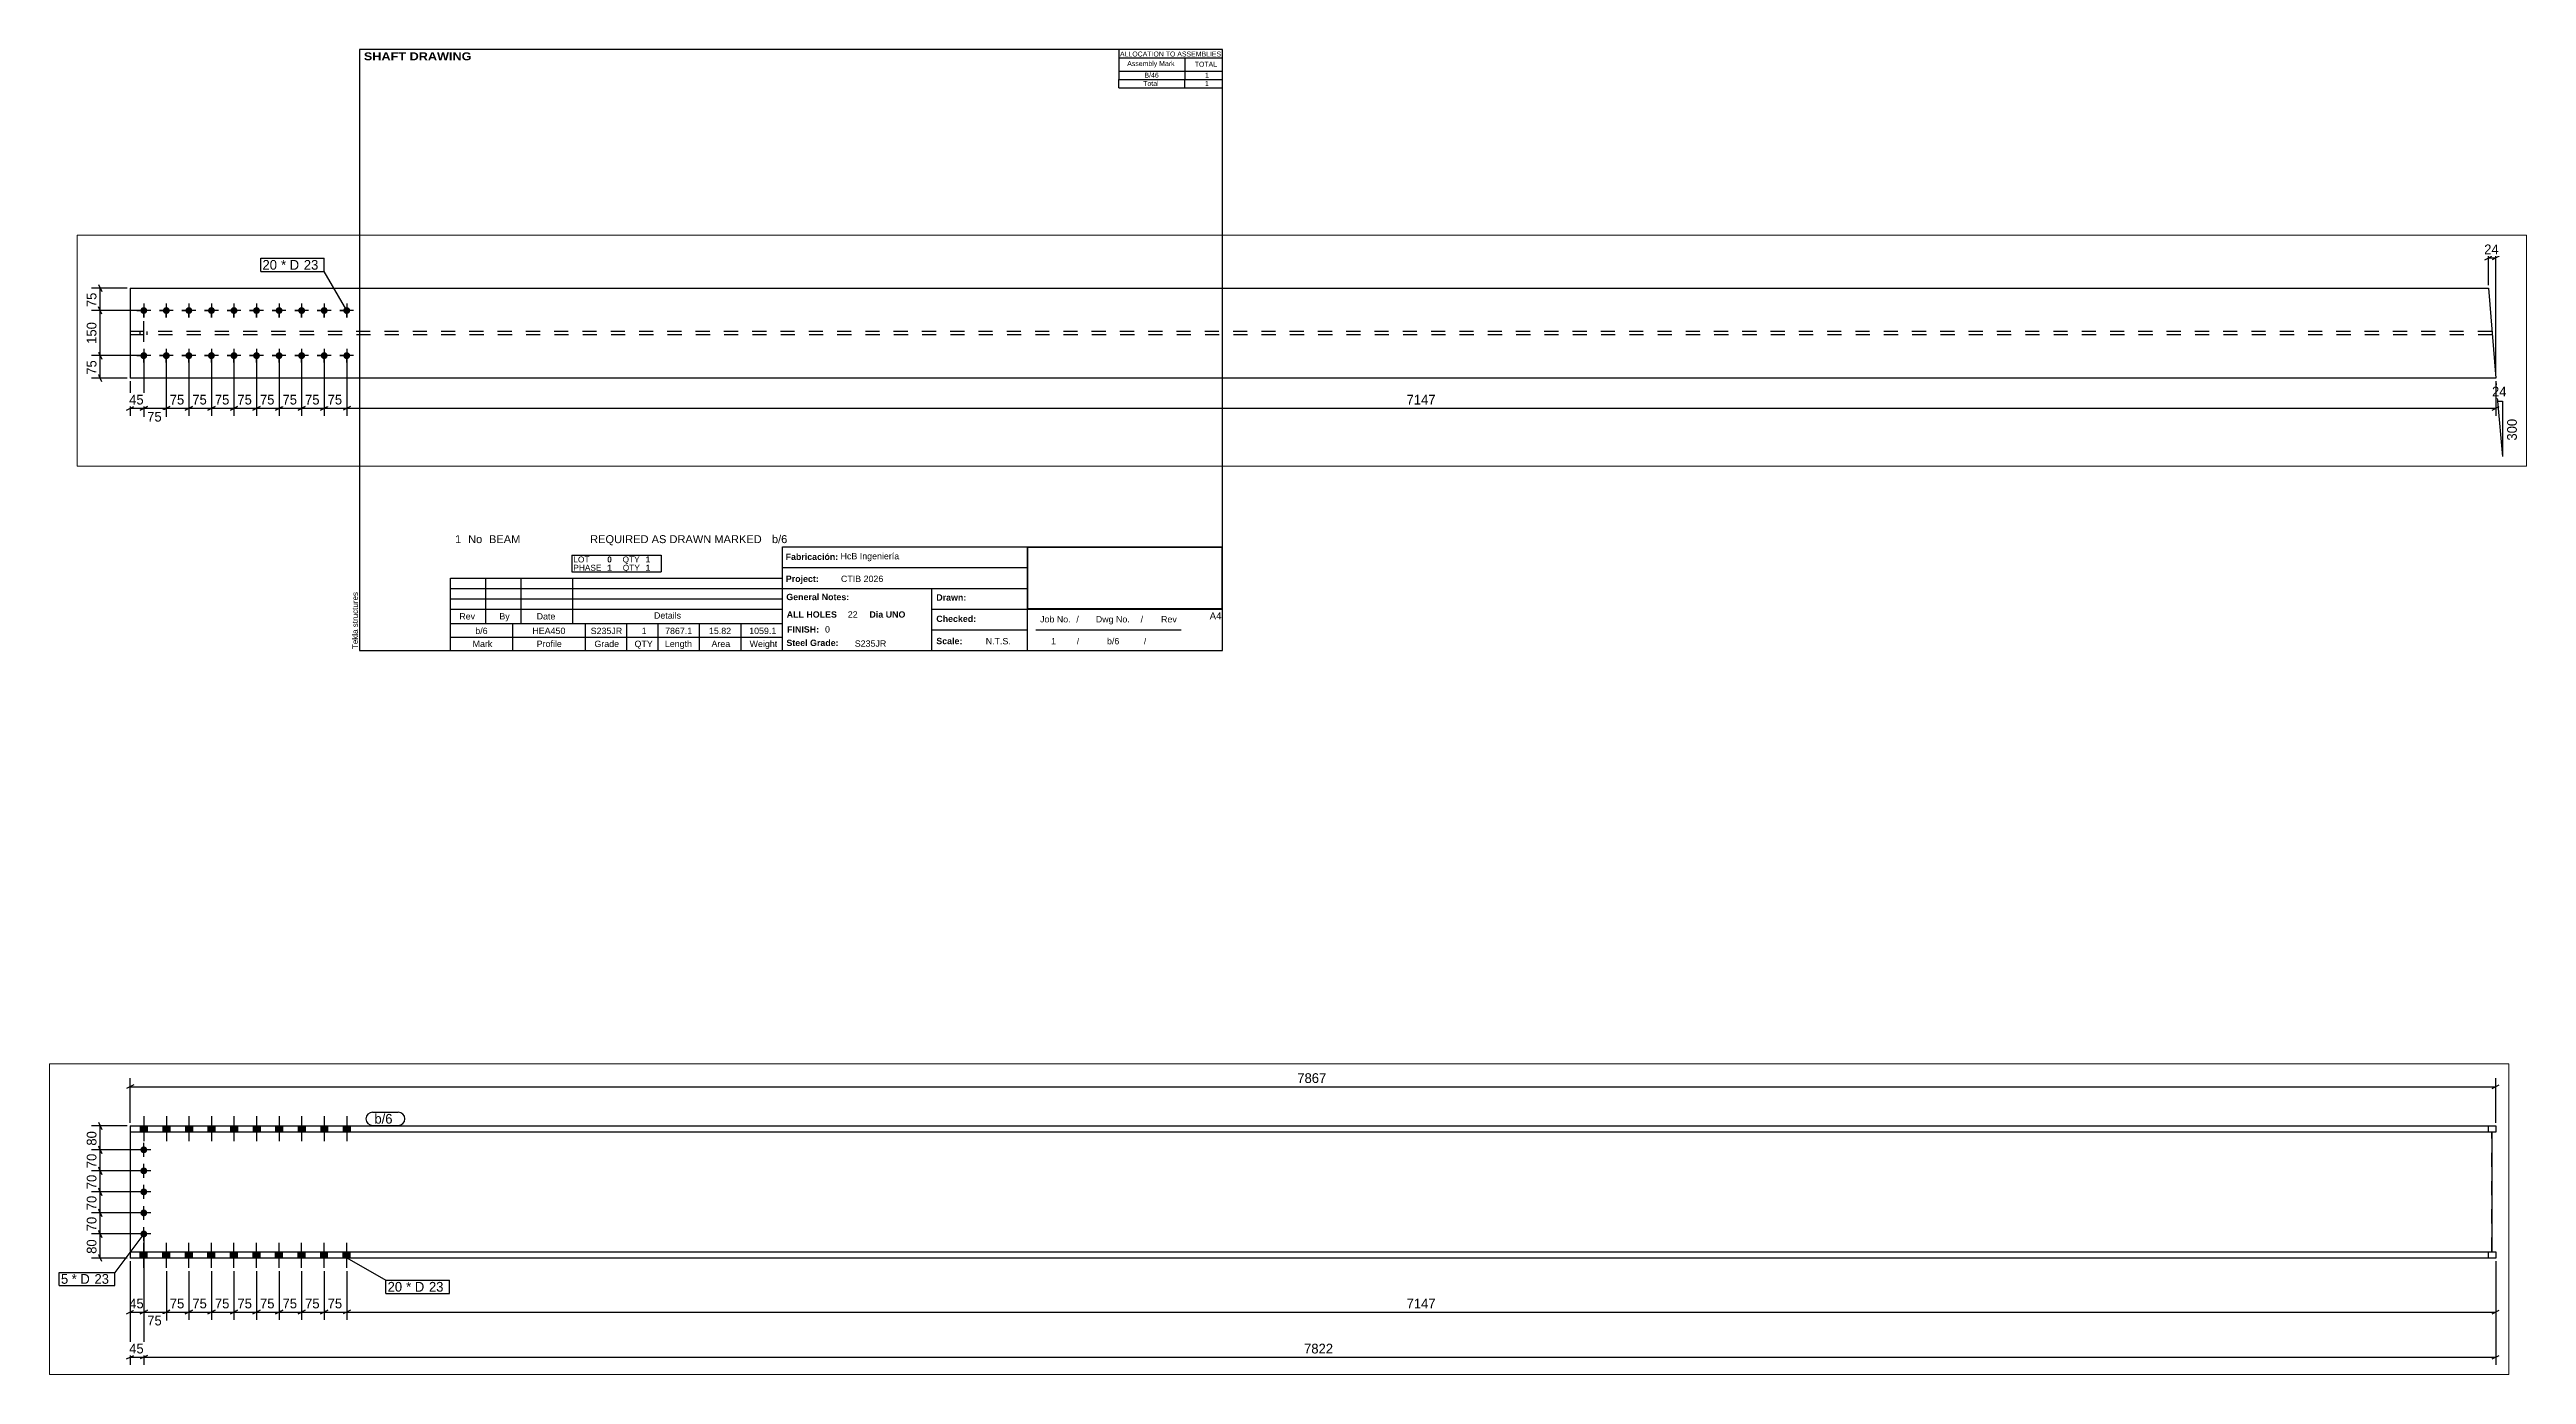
# Paper-space layout 'Layout1' of a CAD drawing. Header units: millimetres. Extents: x -98 to 726, y -236 to 205.
# The model-space entities are those that its viewports show. They can reach past a viewport. Long polylines and large blocks are cut down to what shows.
import ezdxf

# ---------------------------------------------------------------- set-up
doc = ezdxf.new("R2010")
doc.units = ezdxf.units.MM
doc.linetypes.add('DXK_LINE_DOT2', pattern=[3.9198, 1.9599, -1.9599])
doc.linetypes.add('DXK_LINE_DOT4', pattern=[0.9408, 0.4704, -0.4704])
doc.layers.add('Viewport layer', color=7, linetype='Continuous', plot=False)
doc.styles.add('Arial', font='ARIAL.TTF', dxfattribs={"height": 0.2})
doc.styles.add('Arial Black', font='ARIBLK.TTF', dxfattribs={"height": 0.2})
doc.styles.add('Arial Bold', font='ARIALBD.TTF', dxfattribs={"height": 0.2})
doc.styles.add('Comic Sans MS', font='COMIC.TTF', dxfattribs={"height": 0.2})

msp = doc.modelspace()

# ---------------------------------------------------------------- hatches: boundary and pattern name
at = {"linetype": 'Continuous'}
for points in [[(13447.7, 806.6), (13470.7, 806.6), (13470.7, 827.6), (13447.7, 827.6)], [(13447.7, 806.6), (13470.7, 806.6), (13470.7, 827.6), (13447.7, 827.6)], [(13522.7, 806.6), (13545.7, 806.6), (13545.7, 827.6), (13522.7, 827.6)], [(13522.7, 806.6), (13545.7, 806.6), (13545.7, 827.6), (13522.7, 827.6)], [(13597.7, 806.6), (13620.7, 806.6), (13620.7, 827.6), (13597.7, 827.6)], [(13597.7, 806.6), (13620.7, 806.6), (13620.7, 827.6), (13597.7, 827.6)], [(13672.7, 806.6), (13695.7, 806.6), (13695.7, 827.6), (13672.7, 827.6)], [(13672.7, 806.6), (13695.7, 806.6), (13695.7, 827.6), (13672.7, 827.6)], [(13747.7, 806.6), (13770.7, 806.6), (13770.7, 827.6), (13747.7, 827.6)], [(13747.7, 806.6), (13770.7, 806.6), (13770.7, 827.6), (13747.7, 827.6)], [(13822.7, 806.6), (13845.7, 806.6), (13845.7, 827.6), (13822.7, 827.6)], [(13822.7, 806.6), (13845.7, 806.6), (13845.7, 827.6), (13822.7, 827.6)], [(13897.7, 806.6), (13920.7, 806.6), (13920.7, 827.6), (13897.7, 827.6)], [(13897.7, 806.6), (13920.7, 806.6), (13920.7, 827.6), (13897.7, 827.6)], [(13972.7, 806.6), (13995.7, 806.6), (13995.7, 827.6), (13972.7, 827.6)], [(13972.7, 806.6), (13995.7, 806.6), (13995.7, 827.6), (13972.7, 827.6)], [(14047.7, 806.6), (14070.7, 806.6), (14070.7, 827.6), (14047.7, 827.6)], [(14047.7, 806.6), (14070.7, 806.6), (14070.7, 827.6), (14047.7, 827.6)], [(14122.7, 806.6), (14145.7, 806.6), (14145.7, 827.6), (14122.7, 827.6)], [(14122.7, 806.6), (14145.7, 806.6), (14145.7, 827.6), (14122.7, 827.6)], [(13447.7, 747.6, -1), (13470.7, 747.6, -1)], [(13447.7, 677.6, -1), (13470.7, 677.6, -1)], [(13447.7, 607.6, -1), (13470.7, 607.6, -1)], [(221.4, 505.9, -1), (221.4, 528.9, -1)], [(296.4, 505.9, -1), (296.4, 528.9, -1)], [(371.4, 505.9, -1), (371.4, 528.9, -1)], [(446.4, 505.9, -1), (446.4, 528.9, -1)], [(521.4, 505.9, -1), (521.4, 528.9, -1)], [(596.4, 505.9, -1), (596.4, 528.9, -1)], [(671.4, 505.9, -1), (671.4, 528.9, -1)], [(746.4, 505.9, -1), (746.4, 528.9, -1)], [(821.4, 505.9, -1), (821.4, 528.9, -1)], [(896.4, 505.9, -1), (896.4, 528.9, -1)], [(13447.7, 537.6, -1), (13470.7, 537.6, -1)], [(13447.7, 467.6, -1), (13470.7, 467.6, -1)], [(221.4, 355.9, -1), (221.4, 378.9, -1)], [(296.4, 355.9, -1), (296.4, 378.9, -1)], [(371.4, 355.9, -1), (371.4, 378.9, -1)], [(446.4, 355.9, -1), (446.4, 378.9, -1)], [(521.4, 355.9, -1), (521.4, 378.9, -1)], [(596.4, 355.9, -1), (596.4, 378.9, -1)], [(671.4, 355.9, -1), (671.4, 378.9, -1)], [(746.4, 355.9, -1), (746.4, 378.9, -1)], [(821.4, 355.9, -1), (821.4, 378.9, -1)], [(896.4, 355.9, -1), (896.4, 378.9, -1)], [(13447.7, 387.6), (13470.7, 387.6), (13470.7, 408.6), (13447.7, 408.6)], [(13447.7, 387.6), (13470.7, 387.6), (13470.7, 408.6), (13447.7, 408.6)], [(13522.7, 387.6), (13545.7, 387.6), (13545.7, 408.6), (13522.7, 408.6)], [(13522.7, 387.6), (13545.7, 387.6), (13545.7, 408.6), (13522.7, 408.6)], [(13597.7, 387.6), (13620.7, 387.6), (13620.7, 408.6), (13597.7, 408.6)], [(13597.7, 387.6), (13620.7, 387.6), (13620.7, 408.6), (13597.7, 408.6)], [(13672.7, 387.6), (13695.7, 387.6), (13695.7, 408.6), (13672.7, 408.6)], [(13672.7, 387.6), (13695.7, 387.6), (13695.7, 408.6), (13672.7, 408.6)], [(13747.7, 387.6), (13770.7, 387.6), (13770.7, 408.6), (13747.7, 408.6)], [(13747.7, 387.6), (13770.7, 387.6), (13770.7, 408.6), (13747.7, 408.6)], [(13822.7, 387.6), (13845.7, 387.6), (13845.7, 408.6), (13822.7, 408.6)], [(13822.7, 387.6), (13845.7, 387.6), (13845.7, 408.6), (13822.7, 408.6)], [(13897.7, 387.6), (13920.7, 387.6), (13920.7, 408.6), (13897.7, 408.6)], [(13897.7, 387.6), (13920.7, 387.6), (13920.7, 408.6), (13897.7, 408.6)], [(13972.7, 387.6), (13995.7, 387.6), (13995.7, 408.6), (13972.7, 408.6)], [(13972.7, 387.6), (13995.7, 387.6), (13995.7, 408.6), (13972.7, 408.6)], [(14047.7, 387.6), (14070.7, 387.6), (14070.7, 408.6), (14047.7, 408.6)], [(14047.7, 387.6), (14070.7, 387.6), (14070.7, 408.6), (14047.7, 408.6)], [(14122.7, 387.6), (14145.7, 387.6), (14145.7, 408.6), (14122.7, 408.6)], [(14122.7, 387.6), (14145.7, 387.6), (14145.7, 408.6), (14122.7, 408.6)]]:
    msp.add_hatch(color=3, dxfattribs=at).paths.add_polyline_path(points)

# ---------------------------------------------------------------- linework, layer by layer
at = {"color": 8, "linetype": 'Continuous'}
for p, q in [((13426.2, 963.6), (13402.2, 951.6)), ((13414.2, 837.6), (13414.2, 986)), ((13414.2, 957.6), (21281.3, 957.6)), ((21269.3, 951.6), (21293.3, 963.6)), ((21281.3, 837.6), (21281.3, 986)), ((13404.2, 827.6), (13285.8, 827.6)), ((13308.2, 839.6), (13320.2, 815.6)), ((13314.2, 747.6), (13314.2, 827.6)), ((13449.2, 747.6), (13285.8, 747.6)), ((13320.2, 735.6), (13308.2, 759.6)), ((8007, 686.4), (8031, 698.4)), ((8019, 602.4), (8019, 720.8)), ((8019, 692.4), (8043.5, 692.4)), ((8055.5, 698.4), (8031.5, 686.4)), ((13449.2, 677.6), (13285.8, 677.6)), ((13320.2, 665.6), (13308.2, 689.6)), ((166.4, 592.4), (48, 592.4)), ((70.4, 604.4), (82.4, 580.4)), ((76.4, 517.4), (76.4, 592.4)), ((13449.2, 607.6), (13285.8, 607.6)), ((13320.2, 595.6), (13308.2, 619.6)), ((211.4, 517.4), (48, 517.4)), ((82.4, 505.4), (70.4, 529.4)), ((13449.2, 537.6), (13285.8, 537.6)), ((13320.2, 525.6), (13308.2, 549.6)), ((13449.2, 467.6), (13285.8, 467.6)), ((13320.2, 455.6), (13308.2, 479.6)), ((13459.2, 457.6), (13459.2, 179.2)), ((211.4, 367.4), (48, 367.4)), ((70.4, 379.4), (82.4, 355.4)), ((221.4, 357.4), (221.4, 164)), ((296.4, 357.4), (296.4, 166.8)), ((371.4, 357.4), (371.4, 166.8)), ((446.4, 357.4), (446.4, 166.8)), ((521.4, 357.4), (521.4, 166.8)), ((596.4, 357.4), (596.4, 166.8)), ((671.4, 357.4), (671.4, 166.8)), ((746.4, 357.4), (746.4, 166.8)), ((821.4, 357.4), (821.4, 166.8)), ((896.4, 357.4), (896.4, 166.8)), ((13404.2, 387.6), (13285.8, 387.6)), ((13320.2, 375.6), (13308.2, 399.6)), ((13414.2, 377.6), (13414.2, 182)), ((13534.2, 343.6), (13534.2, 182)), ((13609.2, 343.6), (13609.2, 182)), ((13684.2, 343.6), (13684.2, 182)), ((13759.2, 343.6), (13759.2, 182)), ((13834.2, 343.6), (13834.2, 182)), ((13909.2, 343.6), (13909.2, 182)), ((13984.2, 343.6), (13984.2, 182)), ((14059.2, 343.6), (14059.2, 182)), ((14134.2, 343.6), (14134.2, 182)), ((14134.2, 343.6), (14134.2, 182)), ((21281.3, 377.6), (21281.3, 182)), ((21281.3, 377.6), (21281.3, 32)), ((166.4, 292.4), (48, 292.4)), ((82.4, 280.4), (70.4, 304.4)), ((176.4, 282.4), (176.4, 166.8)), ((8044.3, 282.4), (8049.8, 215.7)), ((209.4, 186.4), (233.4, 198.4)), ((284.4, 186.4), (308.4, 198.4)), ((359.4, 186.4), (383.4, 198.4)), ((434.4, 186.4), (458.4, 198.4)), ((509.4, 186.4), (533.4, 198.4)), ((584.4, 186.4), (608.4, 198.4)), ((596.4, 192.4), (671.4, 192.4)), ((683.4, 198.4), (659.4, 186.4)), ((734.4, 186.4), (758.4, 198.4)), ((746.4, 192.4), (821.4, 192.4)), ((833.4, 198.4), (809.4, 186.4)), ((908.4, 198.4), (884.4, 186.4)), ((8049.8, 215.7), (8065.8, 32)), ((8049.8, 215.7), (8065.8, 215.7)), ((8065.8, 215.7), (8065.8, 32)), ((13447.2, 201.6), (13471.2, 213.6)), ((13522.2, 201.6), (13546.2, 213.6)), ((13597.2, 201.6), (13621.2, 213.6)), ((13672.2, 201.6), (13696.2, 213.6)), ((13747.2, 201.6), (13771.2, 213.6)), ((13822.2, 201.6), (13846.2, 213.6)), ((13897.2, 201.6), (13921.2, 213.6)), ((13972.2, 201.6), (13996.2, 213.6)), ((14047.2, 201.6), (14071.2, 213.6)), ((14059.2, 207.6), (14134.2, 207.6)), ((14146.2, 213.6), (14122.2, 201.6)), ((14146.2, 213.6), (14122.2, 201.6)), ((14134.2, 207.6), (21281.3, 207.6)), ((21269.3, 201.6), (21293.3, 213.6)), ((13402.2, 51.6), (13426.2, 63.6)), ((13414.2, 57.6), (13459.2, 57.6)), ((13471.2, 63.6), (13447.2, 51.6)), ((13471.2, 63.6), (13447.2, 51.6)), ((13459.2, 57.6), (21281.3, 57.6)), ((21269.3, 51.6), (21293.3, 63.6))]:
    msp.add_line(p, q, dxfattribs=at)
at = {"color": 7, "linetype": 'Continuous'}
for p, q in [((13414.2, 827.6), (21281.3, 827.6)), ((13414.2, 827.6), (13414.2, 387.6)), ((21281.3, 827.6), (21281.3, 806.6)), ((21281.3, 806.6), (13414.2, 806.6)), ((21269.6, 408.6), (21269.6, 806.6)), ((176.4, 592.4), (176.4, 292.4)), ((176.4, 592.4), (8019, 592.4)), ((8019, 592.4), (8043.5, 292.4)), ((13414.2, 408.6), (21281.3, 408.6)), ((21281.3, 387.6), (13414.2, 387.6)), ((21281.3, 408.6), (21281.3, 387.6)), ((8043.5, 292.4), (176.4, 292.4))]:
    msp.add_line(p, q, dxfattribs=at)
at = {"color": 3, "linetype": 'Continuous'}
for p, q in [((13447.7, 827.6), (13447.7, 806.6)), ((13447.7, 827.6), (13447.7, 806.6)), ((13459.2, 859.8), (13459.2, 776.6)), ((13459.2, 859.8), (13459.2, 776.6)), ((13470.7, 827.6), (13470.7, 806.6)), ((13470.7, 827.6), (13470.7, 806.6)), ((13522.7, 827.6), (13522.7, 806.6)), ((13522.7, 827.6), (13522.7, 806.6)), ((13534.2, 859.8), (13534.2, 776.6)), ((13534.2, 859.8), (13534.2, 776.6)), ((13545.7, 827.6), (13545.7, 806.6)), ((13545.7, 827.6), (13545.7, 806.6)), ((13597.7, 827.6), (13597.7, 806.6)), ((13597.7, 827.6), (13597.7, 806.6)), ((13609.2, 859.8), (13609.2, 776.6)), ((13609.2, 859.8), (13609.2, 776.6)), ((13620.7, 827.6), (13620.7, 806.6)), ((13620.7, 827.6), (13620.7, 806.6)), ((13672.7, 827.6), (13672.7, 806.6)), ((13672.7, 827.6), (13672.7, 806.6)), ((13684.2, 859.8), (13684.2, 776.6)), ((13684.2, 859.8), (13684.2, 776.6)), ((13695.7, 827.6), (13695.7, 806.6)), ((13695.7, 827.6), (13695.7, 806.6)), ((13747.7, 827.6), (13747.7, 806.6)), ((13747.7, 827.6), (13747.7, 806.6)), ((13759.2, 859.8), (13759.2, 776.6)), ((13759.2, 859.8), (13759.2, 776.6)), ((13770.7, 827.6), (13770.7, 806.6)), ((13770.7, 827.6), (13770.7, 806.6)), ((13822.7, 827.6), (13822.7, 806.6)), ((13822.7, 827.6), (13822.7, 806.6)), ((13834.2, 859.8), (13834.2, 776.6)), ((13834.2, 859.8), (13834.2, 776.6)), ((13845.7, 827.6), (13845.7, 806.6)), ((13845.7, 827.6), (13845.7, 806.6)), ((13897.7, 827.6), (13897.7, 806.6)), ((13897.7, 827.6), (13897.7, 806.6)), ((13909.2, 859.8), (13909.2, 776.6)), ((13909.2, 859.8), (13909.2, 776.6)), ((13920.7, 827.6), (13920.7, 806.6)), ((13920.7, 827.6), (13920.7, 806.6)), ((13972.7, 827.6), (13972.7, 806.6)), ((13972.7, 827.6), (13972.7, 806.6)), ((13984.2, 859.8), (13984.2, 776.6)), ((13984.2, 859.8), (13984.2, 776.6)), ((13995.7, 827.6), (13995.7, 806.6)), ((13995.7, 827.6), (13995.7, 806.6)), ((14047.7, 827.6), (14047.7, 806.6)), ((14047.7, 827.6), (14047.7, 806.6)), ((14059.2, 859.8), (14059.2, 776.6)), ((14059.2, 859.8), (14059.2, 776.6)), ((14070.7, 827.6), (14070.7, 806.6)), ((14070.7, 827.6), (14070.7, 806.6)), ((14122.7, 827.6), (14122.7, 806.6)), ((14122.7, 827.6), (14122.7, 806.6)), ((14134.2, 859.8), (14134.2, 776.6)), ((14134.2, 859.8), (14134.2, 776.6)), ((14145.7, 827.6), (14145.7, 806.6)), ((14145.7, 827.6), (14145.7, 806.6)), ((13482.2, 747.6), (13436.2, 747.6)), ((13459.2, 724.6), (13459.2, 770.6)), ((13482.2, 677.6), (13436.2, 677.6)), ((13459.2, 654.6), (13459.2, 700.6)), ((13482.2, 607.6), (13436.2, 607.6)), ((13459.2, 584.6), (13459.2, 630.6)), ((198.4, 517.4), (213.7, 517.4)), ((244.4, 517.4), (198.4, 517.4)), ((221.4, 540.4), (221.4, 525.1)), ((221.4, 540.4), (221.4, 494.4)), ((221.4, 494.4), (221.4, 509.7)), ((244.4, 517.4), (229.1, 517.4)), ((273.4, 517.4), (288.7, 517.4)), ((319.4, 517.4), (273.4, 517.4)), ((296.4, 540.4), (296.4, 525.1)), ((296.4, 540.4), (296.4, 494.4)), ((296.4, 494.4), (296.4, 509.7)), ((319.4, 517.4), (304.1, 517.4)), ((348.4, 517.4), (363.7, 517.4)), ((394.4, 517.4), (348.4, 517.4)), ((371.4, 540.4), (371.4, 525.1)), ((371.4, 540.4), (371.4, 494.4)), ((371.4, 494.4), (371.4, 509.7)), ((394.4, 517.4), (379.1, 517.4)), ((423.4, 517.4), (438.7, 517.4)), ((469.4, 517.4), (423.4, 517.4)), ((446.4, 540.4), (446.4, 525.1)), ((446.4, 540.4), (446.4, 494.4)), ((446.4, 494.4), (446.4, 509.7)), ((469.4, 517.4), (454.1, 517.4)), ((498.4, 517.4), (513.7, 517.4)), ((544.4, 517.4), (498.4, 517.4)), ((521.4, 540.4), (521.4, 525.1)), ((521.4, 540.4), (521.4, 494.4)), ((521.4, 494.4), (521.4, 509.7)), ((544.4, 517.4), (529.1, 517.4)), ((573.4, 517.4), (588.7, 517.4)), ((619.4, 517.4), (573.4, 517.4)), ((596.4, 540.4), (596.4, 525.1)), ((596.4, 540.4), (596.4, 494.4)), ((596.4, 494.4), (596.4, 509.7)), ((619.4, 517.4), (604.1, 517.4)), ((648.4, 517.4), (663.7, 517.4)), ((694.4, 517.4), (648.4, 517.4)), ((671.4, 540.4), (671.4, 525.1)), ((671.4, 540.4), (671.4, 494.4)), ((671.4, 494.4), (671.4, 509.7)), ((694.4, 517.4), (679.1, 517.4)), ((723.4, 517.4), (738.7, 517.4)), ((769.4, 517.4), (723.4, 517.4)), ((746.4, 540.4), (746.4, 525.1)), ((746.4, 540.4), (746.4, 494.4)), ((746.4, 494.4), (746.4, 509.7)), ((769.4, 517.4), (754.1, 517.4)), ((798.4, 517.4), (813.7, 517.4)), ((844.4, 517.4), (798.4, 517.4)), ((821.4, 540.4), (821.4, 525.1)), ((821.4, 540.4), (821.4, 494.4)), ((821.4, 494.4), (821.4, 509.7)), ((844.4, 517.4), (829.1, 517.4)), ((873.4, 517.4), (888.7, 517.4)), ((919.4, 517.4), (873.4, 517.4)), ((896.4, 540.4), (896.4, 525.1)), ((896.4, 540.4), (896.4, 494.4)), ((896.4, 494.4), (896.4, 509.7)), ((919.4, 517.4), (904.1, 517.4)), ((13482.2, 537.6), (13436.2, 537.6)), ((13459.2, 514.6), (13459.2, 560.6)), ((13482.2, 467.6), (13436.2, 467.6)), ((13459.2, 444.6), (13459.2, 490.6)), ((13459.2, 355.4), (13459.2, 438.6)), ((13459.2, 355.4), (13459.2, 438.6)), ((13534.2, 355.4), (13534.2, 438.6)), ((13534.2, 355.4), (13534.2, 438.6)), ((13609.2, 355.4), (13609.2, 438.6)), ((13609.2, 355.4), (13609.2, 438.6)), ((13684.2, 355.4), (13684.2, 438.6)), ((13684.2, 355.4), (13684.2, 438.6)), ((13759.2, 355.4), (13759.2, 438.6)), ((13759.2, 355.4), (13759.2, 438.6)), ((13834.2, 355.4), (13834.2, 438.6)), ((13834.2, 355.4), (13834.2, 438.6)), ((13909.2, 355.4), (13909.2, 438.6)), ((13909.2, 355.4), (13909.2, 438.6)), ((13984.2, 355.4), (13984.2, 438.6)), ((13984.2, 355.4), (13984.2, 438.6)), ((14059.2, 355.4), (14059.2, 438.6)), ((14059.2, 355.4), (14059.2, 438.6)), ((14134.2, 355.4), (14134.2, 438.6)), ((14134.2, 355.4), (14134.2, 438.6)), ((198.4, 367.4), (213.7, 367.4)), ((244.4, 367.4), (198.4, 367.4)), ((221.4, 390.4), (221.4, 375.1)), ((221.4, 390.4), (221.4, 344.4)), ((221.4, 344.4), (221.4, 359.7)), ((244.4, 367.4), (229.1, 367.4)), ((273.4, 367.4), (288.7, 367.4)), ((319.4, 367.4), (273.4, 367.4)), ((296.4, 390.4), (296.4, 375.1)), ((296.4, 390.4), (296.4, 344.4)), ((296.4, 344.4), (296.4, 359.7)), ((319.4, 367.4), (304.1, 367.4)), ((348.4, 367.4), (363.7, 367.4)), ((394.4, 367.4), (348.4, 367.4)), ((371.4, 390.4), (371.4, 375.1)), ((371.4, 390.4), (371.4, 344.4)), ((371.4, 344.4), (371.4, 359.7)), ((394.4, 367.4), (379.1, 367.4)), ((423.4, 367.4), (438.7, 367.4)), ((469.4, 367.4), (423.4, 367.4)), ((446.4, 390.4), (446.4, 375.1)), ((446.4, 390.4), (446.4, 344.4)), ((446.4, 344.4), (446.4, 359.7)), ((469.4, 367.4), (454.1, 367.4)), ((498.4, 367.4), (513.7, 367.4)), ((544.4, 367.4), (498.4, 367.4)), ((521.4, 390.4), (521.4, 375.1)), ((521.4, 390.4), (521.4, 344.4)), ((521.4, 344.4), (521.4, 359.7)), ((544.4, 367.4), (529.1, 367.4)), ((573.4, 367.4), (588.7, 367.4)), ((619.4, 367.4), (573.4, 367.4)), ((596.4, 390.4), (596.4, 375.1)), ((596.4, 390.4), (596.4, 344.4)), ((596.4, 344.4), (596.4, 359.7)), ((619.4, 367.4), (604.1, 367.4)), ((648.4, 367.4), (663.7, 367.4)), ((694.4, 367.4), (648.4, 367.4)), ((671.4, 390.4), (671.4, 375.1)), ((671.4, 390.4), (671.4, 344.4)), ((671.4, 344.4), (671.4, 359.7)), ((694.4, 367.4), (679.1, 367.4)), ((723.4, 367.4), (738.7, 367.4)), ((769.4, 367.4), (723.4, 367.4)), ((746.4, 390.4), (746.4, 375.1)), ((746.4, 390.4), (746.4, 344.4)), ((746.4, 344.4), (746.4, 359.7)), ((769.4, 367.4), (754.1, 367.4)), ((798.4, 367.4), (813.7, 367.4)), ((844.4, 367.4), (798.4, 367.4)), ((821.4, 390.4), (821.4, 375.1)), ((821.4, 390.4), (821.4, 344.4)), ((821.4, 344.4), (821.4, 359.7)), ((844.4, 367.4), (829.1, 367.4)), ((873.4, 367.4), (888.7, 367.4)), ((919.4, 367.4), (873.4, 367.4)), ((896.4, 390.4), (896.4, 375.1)), ((896.4, 390.4), (896.4, 344.4)), ((896.4, 344.4), (896.4, 359.7)), ((919.4, 367.4), (904.1, 367.4)), ((13447.7, 387.6), (13447.7, 408.6)), ((13447.7, 387.6), (13447.7, 408.6)), ((13470.7, 387.6), (13470.7, 408.6)), ((13470.7, 387.6), (13470.7, 408.6)), ((13522.7, 387.6), (13522.7, 408.6)), ((13522.7, 387.6), (13522.7, 408.6)), ((13545.7, 387.6), (13545.7, 408.6)), ((13545.7, 387.6), (13545.7, 408.6)), ((13597.7, 387.6), (13597.7, 408.6)), ((13597.7, 387.6), (13597.7, 408.6)), ((13620.7, 387.6), (13620.7, 408.6)), ((13620.7, 387.6), (13620.7, 408.6)), ((13672.7, 387.6), (13672.7, 408.6)), ((13672.7, 387.6), (13672.7, 408.6)), ((13695.7, 387.6), (13695.7, 408.6)), ((13695.7, 387.6), (13695.7, 408.6)), ((13747.7, 387.6), (13747.7, 408.6)), ((13747.7, 387.6), (13747.7, 408.6)), ((13770.7, 387.6), (13770.7, 408.6)), ((13770.7, 387.6), (13770.7, 408.6)), ((13822.7, 387.6), (13822.7, 408.6)), ((13822.7, 387.6), (13822.7, 408.6)), ((13845.7, 387.6), (13845.7, 408.6)), ((13845.7, 387.6), (13845.7, 408.6)), ((13897.7, 387.6), (13897.7, 408.6)), ((13897.7, 387.6), (13897.7, 408.6)), ((13920.7, 387.6), (13920.7, 408.6)), ((13920.7, 387.6), (13920.7, 408.6)), ((13972.7, 387.6), (13972.7, 408.6)), ((13972.7, 387.6), (13972.7, 408.6)), ((13995.7, 387.6), (13995.7, 408.6)), ((13995.7, 387.6), (13995.7, 408.6)), ((14047.7, 387.6), (14047.7, 408.6)), ((14047.7, 387.6), (14047.7, 408.6)), ((14070.7, 387.6), (14070.7, 408.6)), ((14070.7, 387.6), (14070.7, 408.6)), ((14122.7, 387.6), (14122.7, 408.6)), ((14122.7, 387.6), (14122.7, 408.6)), ((14145.7, 387.6), (14145.7, 408.6)), ((14145.7, 387.6), (14145.7, 408.6))]:
    msp.add_line(p, q, dxfattribs=at)
at = {"color": 7, "linetype": 'DXK_LINE_DOT4'}
for p, q in [((21256.9, 806.6), (21256.9, 827.6)), ((21268.6, 408.6), (21268.6, 806.6)), ((8030.8, 448.2), (176.4, 448.2)), ((8031.7, 436.7), (176.4, 436.7)), ((21256.9, 387.6), (21256.9, 408.6))]:
    msp.add_line(p, q, dxfattribs=at)
at = {"color": 3, "linetype": 'DXK_LINE_DOT2'}
for p, q in [((209.9, 436.7), (209.9, 448.2)), ((209.9, 436.7), (209.9, 448.2)), ((209.9, 436.7), (209.9, 448.2)), ((209.9, 436.7), (209.9, 448.2)), ((209.9, 436.7), (209.9, 448.2)), ((221.4, 413.5), (221.4, 481.7)), ((221.4, 413.5), (221.4, 481.7)), ((221.4, 413.5), (221.4, 481.7)), ((221.4, 413.5), (221.4, 481.7)), ((221.4, 413.5), (221.4, 481.7)), ((232.9, 436.7), (232.9, 448.2)), ((232.9, 436.7), (232.9, 448.2)), ((232.9, 436.7), (232.9, 448.2)), ((232.9, 436.7), (232.9, 448.2)), ((232.9, 436.7), (232.9, 448.2))]:
    msp.add_line(p, q, dxfattribs=at)

# ---------------------------------------------------------------- wipeouts: each hides what was drawn before it
at = {"color": 0}
for points in [[(668.3, 653.3), (668.3, 685.3), (616.2, 685.3), (616.2, 653.3)], [(13209.8, 301.8), (13209.8, 333.8), (13183.8, 333.8), (13183.8, 301.8)], [(14322.2, 275.6), (14322.2, 307.6), (14270.1, 307.6), (14270.1, 275.6)]]:
    msp.add_wipeout(points, dxfattribs=at)

# ---------------------------------------------------------------- next in the draw order: wipeouts: each hides what was drawn before it
for points in [[(17406.3, 963.6), (17406.3, 1008.4), (17289.2, 1008.4), (17289.2, 963.6)], [(14299.5, 834.6), (14299.5, 866.6), (14226.2, 866.6), (14226.2, 834.6)], [(13308.2, 820.1), (13263.4, 820.1), (13263.4, 755.1), (13308.2, 755.1)], [(668.3, 653.3), (668.3, 685.3), (616.2, 685.3), (616.2, 653.3)], [(70.4, 587.4), (25.6, 587.4), (25.6, 522.4), (70.4, 522.4)], [(13209.8, 301.8), (13209.8, 333.8), (13183.8, 333.8), (13183.8, 301.8)], [(8089.7, 225.3), (8089.7, 270.1), (8024.8, 270.1), (8024.8, 225.3)], [(14129.2, 213.6), (14129.2, 258.4), (14064.3, 258.4), (14064.3, 213.6)], [(14322.2, 275.6), (14322.2, 307.6), (14270.1, 307.6), (14270.1, 275.6)], [(17762.9, 213.6), (17762.9, 258.4), (17652.7, 258.4), (17652.7, 213.6)], [(666.4, 198.4), (666.4, 243.2), (601.4, 243.2), (601.4, 198.4)], [(816.4, 198.4), (816.4, 243.2), (751.4, 243.2), (751.4, 198.4)], [(8120.2, 169.3), (8075.4, 169.3), (8075.4, 78.4), (8120.2, 78.4)], [(17428.8, 63.6), (17428.8, 108.4), (17311.7, 108.4), (17311.7, 63.6)]]:
    msp.add_wipeout(points, dxfattribs=at)

# ---------------------------------------------------------------- next in the draw order: linework, layer by layer
at = {"color": 8, "linetype": 'Continuous'}
for p, q in [((13449.2, 747.6), (13285.8, 747.6)), ((13308.2, 759.6), (13320.2, 735.6)), ((13314.2, 677.6), (13314.2, 747.6)), ((8043.5, 302.4), (8043.5, 720.8)), ((211.4, 517.4), (48, 517.4)), ((82.4, 505.4), (70.4, 529.4)), ((76.4, 367.4), (76.4, 517.4)), ((596.4, 357.4), (596.4, 166.8)), ((671.4, 357.4), (671.4, 166.8)), ((746.4, 357.4), (746.4, 166.8)), ((821.4, 357.4), (821.4, 166.8)), ((14059.2, 343.6), (14059.2, 182)), ((8043.5, 282.4), (8043.5, 166.8)), ((521.4, 192.4), (596.4, 192.4)), ((608.4, 198.4), (584.4, 186.4)), ((659.4, 186.4), (683.4, 198.4)), ((671.4, 192.4), (746.4, 192.4)), ((758.4, 198.4), (734.4, 186.4)), ((809.4, 186.4), (833.4, 198.4)), ((821.4, 192.4), (896.4, 192.4)), ((8031.5, 186.4), (8055.5, 198.4)), ((13984.2, 207.6), (14059.2, 207.6)), ((14071.2, 213.6), (14047.2, 201.6))]:
    msp.add_line(p, q, dxfattribs=at)
at = {"color": 7, "linetype": 'Continuous'}
for p, q in [((610.2, 647.3), (610.2, 691.3)), ((13177.8, 295.8), (13177.8, 339.8)), ((14134.2, 388.6), (14264.1, 313.6)), ((14264.1, 269.6), (14264.1, 313.6))]:
    msp.add_line(p, q, dxfattribs=at)

# ---------------------------------------------------------------- next in the draw order: texts
at = {"color": 3, "style": 'Comic Sans MS'}
for s, p in [('7867', (17295.6, 970)), ('24', (8031.2, 231.7)), ('75', (14070.7, 220)), ('7147', (17659.1, 220)), ('75', (607.8, 204.8)), ('75', (757.8, 204.8)), ('7822', (17318.1, 70))]:
    msp.add_text(s, height=32.38, dxfattribs=at).set_placement(p)
for s, p in [('80', (13301.8, 761.5)), ('75', (64, 528.8)), ('300', (8113.8, 84.8))]:
    msp.add_text(s, height=32.38, rotation=90.00021, dxfattribs=at).set_placement(p)

# ---------------------------------------------------------------- next in the draw order: wipeouts: each hides what was drawn before it
at = {"color": 0}
for points in [[(14299.5, 834.6), (14299.5, 866.6), (14226.2, 866.6), (14226.2, 834.6)], [(744.1, 653.3), (744.1, 685.3), (677.9, 685.3), (677.9, 653.3)], [(13285.6, 301.8), (13285.6, 333.8), (13219.4, 333.8), (13219.4, 301.8)], [(14398, 275.6), (14398, 307.6), (14331.8, 307.6), (14331.8, 275.6)]]:
    msp.add_wipeout(points, dxfattribs=at)

# ---------------------------------------------------------------- next in the draw order: linework, layer by layer
at = {"color": 7, "linetype": 'Continuous'}
for p, q in [((14220.2, 872.6), (14305.5, 872.6)), ((14220.2, 828.6), (14305.5, 828.6))]:
    msp.add_line(p, q, dxfattribs=at)
for centre, start, end in [((14220.2, 850.6), 90, 270), ((14305.5, 850.6), 270, 90)]:
    msp.add_arc(centre, 22, start, end, dxfattribs=at)

# ---------------------------------------------------------------- next in the draw order: texts
at = {"color": 3, "style": 'Comic Sans MS'}
msp.add_text('b/6', height=32.38, dxfattribs=at).set_placement((14226.2, 834.6))

# ---------------------------------------------------------------- next in the draw order: wipeouts: each hides what was drawn before it
at = {"color": 0}
for points in [[(8063.7, 698.4), (8063.7, 743.2), (7998.8, 743.2), (7998.8, 698.4)], [(13308.2, 745.1), (13263.4, 745.1), (13263.4, 680.1), (13308.2, 680.1)], [(744.1, 653.3), (744.1, 685.3), (677.9, 685.3), (677.9, 653.3)], [(70.4, 484.5), (25.6, 484.5), (25.6, 400.3), (70.4, 400.3)], [(13285.6, 301.8), (13285.6, 333.8), (13219.4, 333.8), (13219.4, 301.8)], [(14054.2, 213.6), (14054.2, 258.4), (13989.3, 258.4), (13989.3, 213.6)], [(14398, 275.6), (14398, 307.6), (14331.8, 307.6), (14331.8, 275.6)], [(591.4, 198.4), (591.4, 243.2), (526.4, 243.2), (526.4, 198.4)], [(741.4, 198.4), (741.4, 243.2), (676.4, 243.2), (676.4, 198.4)], [(891.4, 198.4), (891.4, 243.2), (826.4, 243.2), (826.4, 198.4)]]:
    msp.add_wipeout(points, dxfattribs=at)

# ---------------------------------------------------------------- next in the draw order: linework, layer by layer
at = {"color": 8, "linetype": 'Continuous'}
for p, q in [((13449.2, 677.6), (13285.8, 677.6)), ((13308.2, 689.6), (13320.2, 665.6)), ((13314.2, 607.6), (13314.2, 677.6)), ((211.4, 367.4), (48, 367.4)), ((70.4, 379.4), (82.4, 355.4)), ((76.4, 292.4), (76.4, 367.4)), ((521.4, 357.4), (521.4, 166.8)), ((896.4, 357.4), (896.4, 166.8)), ((13984.2, 343.6), (13984.2, 182)), ((446.4, 192.4), (521.4, 192.4)), ((533.4, 198.4), (509.4, 186.4)), ((908.4, 198.4), (884.4, 186.4)), ((896.4, 192.4), (8043.5, 192.4)), ((13909.2, 207.6), (13984.2, 207.6)), ((13996.2, 213.6), (13972.2, 201.6))]:
    msp.add_line(p, q, dxfattribs=at)

# ---------------------------------------------------------------- next in the draw order: texts
at = {"color": 3, "style": 'Comic Sans MS'}
for s, height, p in [('20', 32.38, (616.2, 653.3)), ('24', 32.38, (8005.2, 704.8)), ('5', 32.4, (13183.8, 301.8)), ('75', 32.38, (13995.7, 220)), ('20', 32.38, (14270.1, 275.6)), ('75', 32.38, (532.8, 204.8)), ('75', 32.38, (682.8, 204.8)), ('75', 32.38, (832.8, 204.8))]:
    msp.add_text(s, height=height, dxfattribs=at).set_placement(p)
for s, p in [('70', (13301.8, 686.5)), ('150', (64, 406.7))]:
    msp.add_text(s, height=32.38, rotation=90.00021, dxfattribs=at).set_placement(p)

# ---------------------------------------------------------------- next in the draw order: wipeouts: each hides what was drawn before it
at = {"color": 0}
for points in [[(805.8, 653.3), (805.8, 685.3), (753.7, 685.3), (753.7, 653.3)], [(13347.3, 301.8), (13347.3, 333.8), (13295.2, 333.8), (13295.2, 301.8)], [(14459.8, 275.6), (14459.8, 307.6), (14407.6, 307.6), (14407.6, 275.6)]]:
    msp.add_wipeout(points, dxfattribs=at)

# ---------------------------------------------------------------- next in the draw order: wipeouts: each hides what was drawn before it
for points in [[(805.8, 653.3), (805.8, 685.3), (753.7, 685.3), (753.7, 653.3)], [(13308.2, 675.1), (13263.4, 675.1), (13263.4, 610.1), (13308.2, 610.1)], [(70.4, 362.4), (25.6, 362.4), (25.6, 297.4), (70.4, 297.4)], [(13347.3, 301.8), (13347.3, 333.8), (13295.2, 333.8), (13295.2, 301.8)], [(13979.2, 213.6), (13979.2, 258.4), (13914.3, 258.4), (13914.3, 213.6)], [(14459.8, 275.6), (14459.8, 307.6), (14407.6, 307.6), (14407.6, 275.6)], [(516.4, 198.4), (516.4, 243.2), (451.4, 243.2), (451.4, 198.4)], [(4525.1, 198.4), (4525.1, 243.2), (4414.8, 243.2), (4414.8, 198.4)]]:
    msp.add_wipeout(points, dxfattribs=at)

# ---------------------------------------------------------------- next in the draw order: linework, layer by layer
at = {"color": 7, "linetype": 'Continuous'}
for p, q in [((610.2, 691.3), (821.4, 691.3)), ((821.4, 647.3), (821.4, 691.3)), ((610.2, 647.3), (821.4, 647.3)), ((896.4, 517.4), (821.4, 647.3)), ((13459.2, 467.6), (13362.9, 339.8)), ((13177.8, 339.8), (13362.9, 339.8)), ((13362.9, 295.8), (13362.9, 339.8)), ((13177.8, 295.8), (13362.9, 295.8)), ((14264.1, 313.6), (14475.4, 313.6)), ((14264.1, 269.6), (14475.4, 269.6)), ((14475.4, 269.6), (14475.4, 313.6))]:
    msp.add_line(p, q, dxfattribs=at)
at = {"color": 8, "linetype": 'Continuous'}
for p, q in [((13449.2, 607.6), (13285.8, 607.6)), ((13308.2, 619.6), (13320.2, 595.6)), ((13314.2, 537.6), (13314.2, 607.6)), ((446.4, 357.4), (446.4, 166.8)), ((13909.2, 343.6), (13909.2, 182)), ((371.4, 192.4), (446.4, 192.4)), ((458.4, 198.4), (434.4, 186.4)), ((13834.2, 207.6), (13909.2, 207.6)), ((13921.2, 213.6), (13897.2, 201.6))]:
    msp.add_line(p, q, dxfattribs=at)

# ---------------------------------------------------------------- next in the draw order: texts
at = {"color": 3, "style": 'Comic Sans MS'}
for s, p in [('* D', (677.9, 653.3)), ('23', (753.7, 653.3)), ('* D', (13219.4, 301.8)), ('23', (13295.2, 301.8)), ('75', (13920.7, 220)), ('* D', (14331.8, 275.6)), ('23', (14407.6, 275.6)), ('75', (457.8, 204.8)), ('7147', (4421.2, 204.8))]:
    msp.add_text(s, height=32.38, dxfattribs=at).set_placement(p)
for s, p in [('70', (13301.8, 616.5)), ('75', (64, 303.8))]:
    msp.add_text(s, height=32.38, rotation=90.00021, dxfattribs=at).set_placement(p)

# ---------------------------------------------------------------- next in the draw order: wipeouts: each hides what was drawn before it
at = {"color": 0}
for points in [[(13308.2, 605.1), (13263.4, 605.1), (13263.4, 540.1), (13308.2, 540.1)], [(13904.2, 213.6), (13904.2, 258.4), (13839.3, 258.4), (13839.3, 213.6)], [(441.4, 198.4), (441.4, 243.2), (376.4, 243.2), (376.4, 198.4)]]:
    msp.add_wipeout(points, dxfattribs=at)

# ---------------------------------------------------------------- next in the draw order: linework, layer by layer
at = {"color": 8, "linetype": 'Continuous'}
for p, q in [((13449.2, 537.6), (13285.8, 537.6)), ((13308.2, 549.6), (13320.2, 525.6)), ((13314.2, 467.6), (13314.2, 537.6)), ((371.4, 357.4), (371.4, 166.8)), ((13834.2, 343.6), (13834.2, 182)), ((296.4, 192.4), (371.4, 192.4)), ((383.4, 198.4), (359.4, 186.4)), ((13759.2, 207.6), (13834.2, 207.6)), ((13846.2, 213.6), (13822.2, 201.6))]:
    msp.add_line(p, q, dxfattribs=at)

# ---------------------------------------------------------------- next in the draw order: texts
at = {"color": 3, "style": 'Comic Sans MS'}
msp.add_text('70', height=32.38, rotation=90.00021, dxfattribs=at).set_placement((13301.8, 546.5))
for p in [(13845.7, 220), (382.8, 204.8)]:
    msp.add_text('75', height=32.38, dxfattribs=at).set_placement(p)

# ---------------------------------------------------------------- next in the draw order: wipeouts: each hides what was drawn before it
at = {"color": 0}
for points in [[(13308.2, 535.1), (13263.4, 535.1), (13263.4, 470.1), (13308.2, 470.1)], [(13829.2, 213.6), (13829.2, 258.4), (13764.3, 258.4), (13764.3, 213.6)], [(366.4, 198.4), (366.4, 243.2), (301.4, 243.2), (301.4, 198.4)]]:
    msp.add_wipeout(points, dxfattribs=at)

# ---------------------------------------------------------------- next in the draw order: linework, layer by layer
at = {"color": 8, "linetype": 'Continuous'}
for p, q in [((13449.2, 467.6), (13285.8, 467.6)), ((13308.2, 479.6), (13320.2, 455.6)), ((13314.2, 387.6), (13314.2, 467.6)), ((296.4, 357.4), (296.4, 164)), ((13759.2, 343.6), (13759.2, 182)), ((221.4, 192.4), (296.4, 192.4)), ((308.4, 198.4), (284.4, 186.4)), ((13684.2, 207.6), (13759.2, 207.6)), ((13771.2, 213.6), (13747.2, 201.6))]:
    msp.add_line(p, q, dxfattribs=at)

# ---------------------------------------------------------------- next in the draw order: texts
at = {"color": 3, "style": 'Comic Sans MS'}
msp.add_text('70', height=32.38, rotation=90.00021, dxfattribs=at).set_placement((13301.8, 476.5))
for p in [(13770.7, 220), (307.8, 204.8)]:
    msp.add_text('75', height=32.38, dxfattribs=at).set_placement(p)

# ---------------------------------------------------------------- next in the draw order: wipeouts: each hides what was drawn before it
at = {"color": 0}
for points in [[(13308.2, 460.1), (13263.4, 460.1), (13263.4, 395.1), (13308.2, 395.1)], [(13754.2, 213.6), (13754.2, 258.4), (13689.3, 258.4), (13689.3, 213.6)], [(291.4, 141.6), (291.4, 186.4), (226.4, 186.4), (226.4, 141.6)]]:
    msp.add_wipeout(points, dxfattribs=at)

# ---------------------------------------------------------------- next in the draw order: linework, layer by layer
at = {"color": 8, "linetype": 'Continuous'}
for p, q in [((221.4, 357.4), (221.4, 166.8)), ((13684.2, 343.6), (13684.2, 182)), ((164.4, 186.4), (188.4, 198.4)), ((176.4, 192.4), (221.4, 192.4)), ((233.4, 198.4), (209.4, 186.4)), ((13609.2, 207.6), (13684.2, 207.6)), ((13696.2, 213.6), (13672.2, 201.6))]:
    msp.add_line(p, q, dxfattribs=at)

# ---------------------------------------------------------------- next in the draw order: texts
at = {"color": 3, "style": 'Comic Sans MS'}
msp.add_text('80', height=32.38, rotation=90.00021, dxfattribs=at).set_placement((13301.8, 401.5))
for p in [(13695.7, 220), (232.8, 148)]:
    msp.add_text('75', height=32.38, dxfattribs=at).set_placement(p)

# ---------------------------------------------------------------- next in the draw order: wipeouts: each hides what was drawn before it
at = {"color": 0}
for points in [[(13679.2, 213.6), (13679.2, 258.4), (13614.3, 258.4), (13614.3, 213.6)], [(231.4, 198.4), (231.4, 243.2), (166.4, 243.2), (166.4, 198.4)]]:
    msp.add_wipeout(points, dxfattribs=at)

# ---------------------------------------------------------------- next in the draw order: linework, layer by layer
at = {"color": 8, "linetype": 'Continuous'}
for p, q in [((13609.2, 343.6), (13609.2, 182)), ((13534.2, 207.6), (13609.2, 207.6)), ((13621.2, 213.6), (13597.2, 201.6))]:
    msp.add_line(p, q, dxfattribs=at)

# ---------------------------------------------------------------- next in the draw order: texts
at = {"color": 3, "style": 'Comic Sans MS'}
for s, p in [('75', (13620.7, 220)), ('45', (172.8, 204.8))]:
    msp.add_text(s, height=32.38, dxfattribs=at).set_placement(p)

# ---------------------------------------------------------------- next in the draw order: wipeouts: each hides what was drawn before it
at = {"color": 0}
msp.add_wipeout([(13604.2, 213.6), (13604.2, 258.4), (13539.3, 258.4), (13539.3, 213.6)], dxfattribs=at)

# ---------------------------------------------------------------- next in the draw order: linework, layer by layer
at = {"color": 8, "linetype": 'Continuous'}
for p, q in [((13534.2, 343.6), (13534.2, 179.2)), ((13459.2, 207.6), (13534.2, 207.6)), ((13546.2, 213.6), (13522.2, 201.6))]:
    msp.add_line(p, q, dxfattribs=at)

# ---------------------------------------------------------------- next in the draw order: texts
at = {"color": 3, "style": 'Comic Sans MS'}
msp.add_text('75', height=32.38, dxfattribs=at).set_placement((13545.7, 220))

# ---------------------------------------------------------------- next in the draw order: wipeouts: each hides what was drawn before it
at = {"color": 0}
msp.add_wipeout([(13529.2, 156.8), (13529.2, 201.6), (13464.3, 201.6), (13464.3, 156.8)], dxfattribs=at)

# ---------------------------------------------------------------- next in the draw order: linework, layer by layer
at = {"color": 8, "linetype": 'Continuous'}
for p, q in [((13459.2, 457.6), (13459.2, 182)), ((13402.2, 201.6), (13426.2, 213.6)), ((13414.2, 207.6), (13459.2, 207.6)), ((13471.2, 213.6), (13447.2, 201.6))]:
    msp.add_line(p, q, dxfattribs=at)

# ---------------------------------------------------------------- next in the draw order: texts
at = {"color": 3, "style": 'Comic Sans MS'}
msp.add_text('75', height=32.38, dxfattribs=at).set_placement((13470.7, 163.2))

# ---------------------------------------------------------------- next in the draw order: wipeouts: each hides what was drawn before it
at = {"color": 0}
msp.add_wipeout([(13469.2, 213.6), (13469.2, 258.4), (13404.3, 258.4), (13404.3, 213.6)], dxfattribs=at)

# ---------------------------------------------------------------- next in the draw order: linework, layer by layer
at = {"color": 8, "linetype": 'Continuous'}
for p, q in [((13459.2, 457.6), (13459.2, 32)), ((13459.2, 457.6), (13459.2, 32)), ((13414.2, 377.6), (13414.2, 32))]:
    msp.add_line(p, q, dxfattribs=at)

# ---------------------------------------------------------------- next in the draw order: texts
at = {"color": 3, "style": 'Comic Sans MS'}
msp.add_text('45', height=32.38, dxfattribs=at).set_placement((13410.7, 220))

# ---------------------------------------------------------------- next in the draw order: wipeouts: each hides what was drawn before it
at = {"color": 0}
msp.add_wipeout([(13469.2, 63.6), (13469.2, 108.4), (13404.3, 108.4), (13404.3, 63.6)], dxfattribs=at)

# ---------------------------------------------------------------- next in the draw order: texts
at = {"color": 3, "style": 'Comic Sans MS'}
msp.add_text('45', height=32.38, dxfattribs=at).set_placement((13410.7, 70))

psp = doc.layouts.get("Layout1")

# ---------------------------------------------------------------- linework, layer by layer
at = {"color": 5, "linetype": 'Continuous'}
for p, q in [((292, 205), (5, 205)), ((5, 205), (5, 5)), ((292, 5), (292, 205)), ((5, 5), (292, 5))]:
    psp.add_line(p, q, dxfattribs=at)
at = {"color": 7, "linetype": 'Continuous'}
for p, q in [((257.51, 205), (257.51, 197.75)), ((257.51, 197.75), (257.51, 195)), ((257.57, 202.24), (292, 202.24)), ((257.57, 197.75), (292, 197.75)), ((279.49, 202.24), (279.49, 197.75)), ((279.49, 197.75), (279.49, 195)), ((257.51, 192.23), (257.51, 194.99)), ((257.51, 192.23), (292, 192.23)), ((257.54, 194.99), (292, 194.99)), ((279.49, 192.23), (279.49, 194.99)), ((75.68, 36.74), (105.35, 36.74)), ((75.68, 36.74), (75.68, 33.98)), ((75.68, 33.98), (75.68, 31.22)), ((105.35, 36.74), (105.35, 33.98)), ((105.35, 33.98), (105.35, 31.22)), ((145.72, 5), (145.72, 39.5)), ((145.75, 39.5), (292, 39.5)), ((227.14, 5), (227.14, 39.5)), ((35.31, 13.97), (35.31, 29.15)), ((35.31, 29.15), (145.71, 29.15)), ((35.31, 25.7), (145.71, 25.7)), ((47.04, 13.97), (47.04, 29.15)), ((58.77, 13.97), (58.77, 29.15)), ((75.68, 31.22), (105.35, 31.22)), ((76.02, 13.97), (76.02, 29.15)), ((145.71, 13.97), (145.71, 29.15)), ((145.72, 32.6), (227.14, 32.6)), ((145.72, 25.7), (227.14, 25.7)), ((195.4, 5), (195.4, 25.7)), ((35.31, 22.25), (145.71, 22.25)), ((35.31, 18.8), (145.71, 18.8)), ((195.4, 18.8), (292, 18.8)), ((35.31, 13.96), (145.71, 13.97)), ((35.31, 9.49), (35.31, 13.96)), ((35.31, 9.48), (145.72, 9.49)), ((35.31, 5), (35.31, 9.48)), ((56.01, 9.49), (56.01, 13.97)), ((56.01, 5), (56.01, 9.48)), ((80.16, 9.49), (80.16, 13.97)), ((80.16, 5), (80.16, 9.48)), ((93.96, 9.49), (93.96, 13.97)), ((93.96, 5), (93.96, 9.48)), ((104.31, 9.49), (104.31, 13.97)), ((104.31, 5), (104.31, 9.48)), ((118.11, 9.49), (118.11, 13.97)), ((118.11, 5), (118.11, 9.48)), ((131.91, 9.49), (131.91, 13.97)), ((131.91, 5), (131.91, 9.48)), ((195.4, 11.9), (227.14, 11.9)), ((229.99, 11.92), (278.29, 11.92))]:
    psp.add_line(p, q, dxfattribs=at)
at = {"color": 2, "linetype": 'Continuous'}
for p, q in [((227.28, 39.46), (291.86, 39.46)), ((227.29, 19.02), (227.29, 39.46)), ((291.96, 19.03), (291.96, 39.47)), ((227.28, 19.03), (291.86, 19.03))]:
    psp.add_line(p, q, dxfattribs=at)

# ---------------------------------------------------------------- texts
at = {"color": 7}
for s, height, style, p in [(' SHAFT DRAWING', 2.6342, 'Arial Black', (5.3, 201.42)), ('ALLOCATION TO ASSEMBLIES', 1.6475, 'Arial', (257.95, 202.68)), ('Assembly Mark', 1.6475, 'Arial', (260.35, 199.52)), ('TOTAL', 1.648, 'Arial', (282.81, 199.28)), ('1', 2.64, 'Arial', (36.8, 40.76)), ('No', 2.636, 'Arial', (41.13, 40.76)), ('BEAM', 2.636, 'Arial', (48.08, 40.76)), ('REQUIRED AS DRAWN MARKED', 2.636, 'Arial', (81.71, 40.76)), ('b/6', 2.636, 'Arial', (142.18, 40.76)), ('b/6', 2.109, 'Arial', (43.53, 10.5)), ('HEA450', 2.109, 'Arial', (62.51, 10.5)), ('S235JR', 2.109, 'Arial', (81.91, 10.5)), ('1', 2.11, 'Arial', (98.86, 10.5)), ('7867.1', 2.109, 'Arial', (106.66, 10.5)), ('15.82', 2.109, 'Arial', (121.24, 10.5)), ('1059.1', 2.109, 'Arial', (134.62, 10.5)), ('FINISH:', 2.107, 'Arial Bold', (147.22, 11)), ('0', 2.11, 'Arial', (159.84, 11))]:
    psp.add_text(s, height=height, dxfattribs=dict(at, style=style)).set_placement(p)
at = {"color": 7, "linetype": 'Continuous'}
for s, height, style, p in [('Total', 1.648, 'Arial', (265.67, 192.88)), ('B/46', 1.648, 'Arial', (266.09, 195.63)), ('1', 1.65, 'Arial', (286.21, 192.88)), ('1', 1.65, 'Arial', (286.23, 195.63)), ('LOT', 1.977, 'Arial', (76.13, 34.33)), ('PHASE', 1.977, 'Arial', (76.13, 31.57)), ('0', 1.98, 'Arial Bold', (87.41, 34.33)), ('1', 1.98, 'Arial Bold', (87.41, 31.57)), ('QTY', 1.977, 'Arial', (92.51, 34.33)), ('QTY', 1.977, 'Arial', (92.58, 31.57)), ('1', 1.98, 'Arial Bold', (100.18, 34.33)), ('1', 1.98, 'Arial Bold', (100.18, 31.57)), ('Fabricación:', 2.1074, 'Arial Bold', (146.73, 35.16)), ('HcB Ingeniería', 2.1088, 'Arial', (165.02, 35.36)), ('Project:', 2.107, 'Arial Bold', (146.81, 27.83)), ('CTIB 2026', 2.109, 'Arial', (165.14, 27.83)), ('Rev', 2.109, 'Arial', (38.21, 15.35)), ('By', 2.109, 'Arial', (51.53, 15.35)), ('Date', 2.109, 'Arial', (63.94, 15.35)), ('Details', 2.109, 'Arial', (102.96, 15.63)), ('General Notes:', 2.1074, 'Arial Bold', (146.96, 21.78)), ('ALL HOLES', 2.107, 'Arial Bold', (147.1, 15.96)), ('22', 2.109, 'Arial', (167.43, 15.96)), ('Dia UNO', 2.107, 'Arial Bold', (174.62, 15.96)), ('Checked:', 2.107, 'Arial Bold', (196.85, 14.53)), ('Drawn:', 2.107, 'Arial Bold', (196.85, 21.62)), ('Job No.', 2.109, 'Arial', (231.37, 14.37)), ('/', 2.11, 'Arial', (243.42, 14.37)), ('Dwg No.', 2.109, 'Arial', (249.91, 14.37)), ('/', 2.11, 'Arial', (264.81, 14.37)), ('Rev', 2.109, 'Arial', (271.61, 14.37)), ('A4', 2.307, 'Arial', (287.76, 15.38)), ('Mark', 2.109, 'Arial', (42.64, 6.19)), ('Profile', 2.109, 'Arial', (63.95, 6.19)), ('Grade', 2.109, 'Arial', (83.16, 6.19)), ('QTY', 2.109, 'Arial', (96.49, 6.19)), ('Length', 2.109, 'Arial', (106.58, 6.19)), ('Area', 2.109, 'Arial', (122.09, 6.19)), ('Weight', 2.109, 'Arial', (134.77, 6.19)), ('Steel Grade:', 2.1074, 'Arial Bold', (147.01, 6.52)), ('S235JR', 2.109, 'Arial', (169.74, 6.28)), ('Scale:', 2.107, 'Arial Bold', (196.85, 7.13)), ('N.T.S.', 2.109, 'Arial', (213.29, 7.08)), ('1', 2.11, 'Arial', (235.04, 7.08)), ('/', 1.98, 'Arial', (243.58, 7.08)), ('b/6', 2.109, 'Arial', (253.62, 7.08)), ('/', 1.98, 'Arial', (265.88, 7.08))]:
    psp.add_text(s, height=height, dxfattribs=dict(at, style=style)).set_placement(p)
at = {"color": 174, "linetype": 'Continuous', "style": 'Arial'}
psp.add_text('Tekla structures', height=1.9102, rotation=90, dxfattribs=at).set_placement((4.5, 5.5))

# ---------------------------------------------------------------- viewports
at = {"layer": 'Viewport layer', "view_target_point": (4072.88, 384.4)}
psp.add_viewport(center=(318.42, 104.84), size=(814.58, 76.88019), view_center_point=(0, 0), view_height=768.8019, dxfattribs=at)
at = {"layer": 'Viewport layer', "view_target_point": (17235.54, 517)}
psp.add_viewport(center=(310.91, -184.17), size=(817.96, 103.4), view_center_point=(0, 0), view_height=1034, status=3, dxfattribs=at)

doc.saveas('drawing.dxf')
